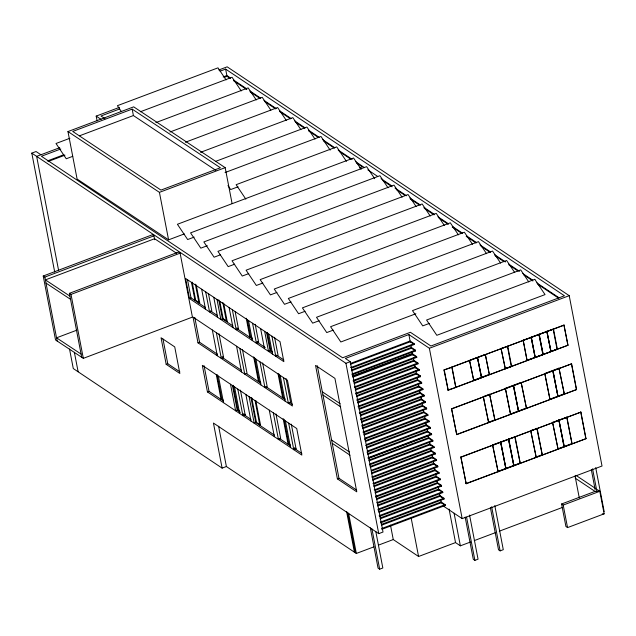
<?xml version="1.0" encoding="UTF-8"?>
<svg xmlns="http://www.w3.org/2000/svg" width="636" height="636" viewBox="0 0 636 636"><rect width="100%" height="100%" fill="white"/><g stroke="black" fill="none" stroke-linecap="round" stroke-linejoin="round"><path stroke-width="0.95" d="M81.702 357.273L69.388 293.331L178.478 252.087L180.107 253.16L192.422 317.11L83.324 358.354L55.539 339.966L43.224 276.016L152.314 234.771L153.944 235.853L154.691 239.724M43.224 276.016L44.846 277.089L153.944 235.853M69.388 293.331L71.009 294.404L180.107 253.16M97.125 120.975L96.187 116.102L119.409 107.365M218.8 69.976L227.163 66.828L569.212 295.668L602.022 466.021L462.173 518.626L443.308 506.002M119.425 109.05L100.957 115.998L105.027 118.717M220.08 71.184L225.621 69.101L564.442 295.772L430.914 346.008L410.395 332.286L342.629 357.782L41.412 156.265L60.802 148.975M184.313 233.921L168.58 239.844L77.099 179.042L67.957 131.565L133.695 106.848L225.168 167.65L232.076 203.504M132.161 109.114L72.735 131.453L160.964 190.092L220.39 167.753L132.161 109.114L133.401 115.553L215.858 170.361M223.172 76.924L226.861 75.533L230.16 77.743M224.246 77.385L227.02 76.344L230.319 78.546M69.904 138.266L56.008 143.498L66.255 158.769L72.743 156.329M140.325 111.777L232.06 77.266L241.235 90.932M54.704 272.049L31.8 153.133L36.069 151.527L40.919 154.763M79.54 135.794L133.401 115.553M59.728 147.687L36.65 156.369L58.607 270.419M47.271 160.972L63.894 154.715M48.352 161.425L64.967 155.176M155.884 122.597L248.143 87.895L256.236 99.947M169.963 132.018L262.223 97.308L270.856 110.171M185.378 142.241L277.63 107.532L286.272 120.395M200.563 152.33L292.822 117.62L300.915 129.68M215.564 161.401L306.902 127.041L314.995 139.093M67.957 131.565L159.429 192.358L225.168 167.65M225.033 172.555L320.981 136.462L330.156 150.128M238.055 186.785L230.677 189.568L227.974 185.545M359.523 167.896L362.305 166.847L356.526 162.983M194.155 237.109L187.668 239.549L177.412 224.27L353.56 158.006L361.113 169.263M207.304 245.719L200.817 248.159L190.561 232.879L366.622 166.648L374.715 178.708M220.589 254.766L214.101 257.206L203.846 241.934L379.907 175.703L388 187.763M234.668 264.186L228.181 266.627L217.933 251.355L393.986 185.124L402.079 197.184M76.908 330.148L56.54 337.819L81.082 354.061M248.748 273.607L242.26 276.048L232.013 260.776L408.066 194.544L416.159 206.605M189.449 298.491L283.863 361.653L280.007 341.619L185.593 278.449L189.449 298.491L191.023 297.894L205.484 307.57M195.347 284.165L199.02 303.245L199.72 302.982L195.681 300.279L194.982 300.542L191.492 282.416M262.835 283.028L256.348 285.469L246.092 270.197L422.145 203.965L430.238 216.017M276.914 292.449L270.427 294.889L260.172 279.617L436.224 213.386L444.318 225.438M222.807 302.537L226.48 321.617L227.179 321.355L223.141 318.652L220.867 319.51L217.003 299.469M290.994 301.869L284.507 304.31L274.251 289.038L450.304 222.807L458.397 234.859M197.987 342.836L292.401 405.999L287.448 380.249L193.026 317.086L197.987 342.836L199.569 342.248L217.552 354.276M235.177 311.743L238.484 328.915L236.21 329.774L232.355 309.74M305.073 311.29L298.586 313.731L288.331 298.459L464.383 232.22L472.484 244.28M166.171 364.317L179.845 373.467L174.733 346.906L161.051 337.756L166.171 364.317L167.745 363.72L179.813 371.798M252.214 338.106L250.6 337.024L249.9 337.287L246.227 318.207M255.187 324.296L258.677 342.43L256.403 343.281L252.548 323.247M319.153 320.711L312.666 323.152L302.41 307.872L478.471 241.64L486.564 253.7M219.015 333.749L223.602 357.599L221.328 358.45L216.367 332.7M272.407 351.613L270.793 350.531L268.519 351.39L264.663 331.348M333.232 330.132L326.745 332.572L316.497 317.292L492.55 251.061L500.643 263.121M207.439 391.927L301.861 455.098L296.742 428.537L202.328 365.374L207.439 391.927L209.021 391.339L223.482 401.014M415.88 313.755L340.824 341.985L330.577 326.713L506.63 260.482L514.723 272.542M260.752 382.451L259.138 381.369L258.447 381.632L253.669 356.836M223.371 400.211L221.757 399.13L221.058 399.392L216.312 374.731M429.221 323.454L422.741 325.886L412.494 310.614L520.709 269.903L528.802 281.963M462.173 518.626L429.372 348.274L408.861 334.552L345.364 358.442L350.205 361.685L383.015 532.038L378.738 533.644L213.434 423.051L222.115 468.12L226.384 466.514L356.335 553.455L373.881 546.857M31.8 153.133L345.936 363.291L350.205 361.685M350.285 363.498L410.101 340.991L414.139 343.694L414.29 344.497L351.716 368.037M350.436 364.301L410.252 341.794L414.29 344.497M239.518 411.015L237.904 409.934L235.63 410.784L230.51 384.231M350.643 367.584L414.139 343.694M351.525 369.937L411.341 347.431L415.38 350.134L415.531 350.937L352.034 374.827M351.676 370.74L411.492 348.234L415.531 350.937M284.984 398.661L283.37 397.58L282.67 397.842L278.083 374M351.883 374.024L415.38 350.134M240.424 390.13L245.17 414.791L242.896 415.65L237.785 389.089M352.694 376.019L412.51 353.513M352.765 376.369L412.581 353.87L416.62 356.573L416.771 357.376L353.274 381.266M429.372 348.274L569.212 295.668M352.916 377.18L412.732 354.673L416.771 357.376M353.123 380.455L416.62 356.573M354.006 382.808L413.821 360.31L417.86 363.005L418.011 363.816L354.514 387.706M354.157 383.619L413.972 361.113L418.011 363.816M255.068 400.664L259.822 425.325L260.522 425.063L256.483 422.36L254.201 423.218L249.089 396.657M354.355 386.895L417.86 363.005M355.238 389.248L415.062 366.749L419.1 369.444L419.251 370.255L355.755 394.137M355.397 390.051L415.213 367.552L419.251 370.255M355.596 393.334L419.1 369.444M356.478 395.687L416.302 373.181L420.34 375.884L420.491 376.687L356.995 400.577M356.637 396.49L416.453 373.992L420.491 376.687M356.836 399.774L420.34 375.884M357.718 402.127L417.542 379.62L421.581 382.323L421.732 383.126L358.235 407.016M470.386 360.008L476.523 357.702M501.057 348.48L507.774 346.382L511.63 366.416L505.326 368.785L501.057 348.48L505.326 368.785M531.028 337.215L547.016 331.428L550.871 351.462L546.809 331.292L553.519 329.194L557.382 349.228L527.021 360.23L523.158 340.188L531.243 337.358L535.107 357.4L531.028 337.215L531.434 337.485L535.297 357.527L543.184 354.562L539.328 334.528L538.923 334.258L543.184 354.562M568.028 345.221L455.877 387.205L452.013 367.163L563.965 325.052L568.028 345.221L448.189 390.305L443.928 369.993L452.22 367.298M485.316 354.427L489.378 374.596L485.316 354.427L477.429 357.392L481.659 377.681L473.772 380.646L469.511 360.334L473.772 380.646M443.928 369.993L564.172 325.187M357.877 402.93L417.693 380.423L421.732 383.126M358.076 406.213L421.581 382.323M358.958 408.566L418.782 386.06L422.821 388.763L422.972 389.566L359.475 413.456M359.117 409.369L418.933 386.863L422.972 389.566M359.316 412.653L422.821 388.763M360.199 415.006L420.022 392.499L424.053 395.202L424.212 396.005L360.715 419.895M360.358 415.809L420.173 393.302L424.212 396.005M290.406 445.057L288.784 443.976L288.092 444.238L283.155 418.623M360.556 419.092L424.053 395.202M361.439 421.437L421.255 398.939L425.293 401.642L425.452 402.445L361.956 426.335M361.598 422.248L421.414 399.742L425.452 402.445M473.367 380.376L489.171 374.461M504.92 368.522L511.63 366.416M550.665 351.326L557.382 349.228M447.792 390.035L456.076 387.34M291.304 424.172L296.058 448.833L293.784 449.692L288.665 423.131M361.797 425.532L425.293 401.642M362.679 427.877L422.495 405.378L426.533 408.081L426.692 408.884L363.196 432.774M362.838 428.688L422.654 406.181L426.692 408.884M363.037 431.963L426.533 408.081M363.919 434.316L423.735 411.818L427.774 414.513L427.933 415.324L364.436 439.206M364.078 435.119L423.894 412.621L427.933 415.324M365.199 438.061L427.774 414.513M365.159 440.756L424.975 418.25L429.014 420.953L429.173 421.763L365.676 445.645M483.296 396.618L488.655 422.638L483.296 396.618L489.601 394.24L494.967 420.269L489.601 394.24M505.374 388.31L510.533 414.203L505.374 388.31L521.138 382.379L526.505 408.407L521.138 382.379M544.79 373.483L549.949 399.368L544.79 373.483L558.98 368.141L564.347 394.169L558.98 368.141M451.568 408.765L571.613 363.816L576.566 389.566L456.735 434.65L451.568 408.765L456.735 434.65M451.775 408.9L571.613 363.816M365.318 441.559L425.134 419.06L429.173 421.763M366.439 444.5L429.014 420.953M366.4 447.195L426.215 424.689L430.254 427.392L430.413 428.195L366.916 452.085M366.559 447.998L426.374 425.5L430.413 428.195M367.68 450.932L430.254 427.392M367.64 453.635L427.456 431.128L431.494 433.832L431.653 434.634L368.149 458.524M367.799 454.438L427.615 431.931L431.653 434.634M367.998 457.721L431.494 433.832M368.498 458.095L428.314 435.588L428.918 438.713M368.88 460.074L428.696 437.568L432.734 440.271L432.893 441.074L369.389 464.964M369.031 460.877L428.855 438.371L432.893 441.074M370.16 463.811L432.734 440.271M337.398 478.868L356.78 491.843L334.926 378.364L315.543 365.39L337.398 478.868L338.972 478.28L356.74 490.165M370.12 466.514L429.936 444.008L433.975 446.711L434.134 447.513L371.551 471.053M488.257 422.368L494.562 419.998M510.326 414.068L526.099 408.137M549.75 399.233L563.941 393.899M456.529 434.515L576.566 389.566M370.271 467.317L430.095 444.81L434.134 447.513M371.4 470.25L433.975 446.711M371.36 472.945L431.176 450.447L435.215 453.15L435.374 453.953L372.791 477.493M371.511 473.756L431.335 451.25L435.374 453.953M371.718 477.032L435.215 453.15M372.601 479.385L432.416 456.887L436.455 459.582L436.614 460.392L374.032 483.932M372.752 480.196L432.575 457.689L436.614 460.392M372.958 483.471L436.455 459.582M373.841 485.825L433.657 463.318L437.695 466.021L437.846 466.832L375.272 490.372M373.992 486.627L433.816 464.129L437.846 466.832M492.59 444.906L498.115 471.737L492.59 444.906L515.128 436.853L520.24 463.406L514.723 436.582M530.702 430.572L536.22 457.395L530.702 430.572L537.205 428.545L542.317 455.106L536.8 428.274M552.565 422.344L558.082 449.175L552.565 422.344L566.907 417.16L572.018 443.721L566.7 417.025M460.869 457.053L580.907 412.104L586.026 438.665L466.188 483.742L460.869 457.053L466.188 483.742M374.199 489.911L437.695 466.021M461.068 457.189L580.907 412.104M375.081 492.264L434.897 469.758L438.935 472.461L439.086 473.263L375.59 497.153M375.232 493.067L435.048 470.568L439.086 473.263M375.439 496.35L438.935 472.461M376.321 498.703L436.137 476.197L440.176 478.9L440.327 479.703L377.752 503.251M376.472 499.506L436.288 477L440.327 479.703M376.679 502.79L440.176 478.9M377.561 505.143L437.377 482.637L441.416 485.34L441.567 486.143L378.07 510.032M377.712 505.946L437.528 483.44L441.567 486.143M377.919 509.229L441.416 485.34M378.802 511.583L438.617 489.076L442.656 491.779L442.807 492.582L379.31 516.472M378.953 512.385L438.768 489.879L442.807 492.582M379.159 515.669L442.656 491.779M497.71 471.467L519.835 463.135M535.814 457.125L541.912 454.835M557.677 448.905L571.82 443.586M465.981 483.606L586.026 438.665M380.042 518.014L439.858 495.516L443.896 498.219L444.047 499.022L380.551 522.911M380.193 518.825L440.009 496.318L444.047 499.022M380.4 522.1L443.896 498.219M381.282 524.454L441.098 501.955L445.136 504.658L445.287 505.461L381.791 529.351M381.433 525.264L441.249 502.758L445.287 505.461M381.632 528.54L445.136 504.658M378.492 545.116L393.263 539.559L418.567 556.492L455.527 542.587L460.369 545.831L470.56 541.999M370.311 527.816L378.062 568.091L379.676 569.172L382.832 567.98L375.812 531.545M561.58 503.99L595.026 491.405L599.796 491.302L604.136 513.84L567.543 527.602L565.921 526.521L561.58 503.99L563.202 505.071L567.543 527.602M563.202 505.071L599.796 491.302L597.323 489.648M474.265 540.608L495.563 532.594M499.268 531.195L562.248 507.504M465.162 517.084L473.287 559.283L474.901 560.356L478.057 559.171L469.559 515.065M490.388 507.592L498.513 549.79L500.135 550.871L503.283 549.679L494.792 505.572M602.228 513.88L604.136 513.84M176.689 253.335L154.612 238.723L45.387 279.88L69.92 296.114M46.007 283.092L70.54 299.333M546.809 331.292L551.07 351.597M534.892 357.257L535.297 357.527M233.46 79.945L246.649 88.77M249.948 90.98L260.665 98.151M263.956 100.353L276.326 108.629M279.625 110.831L291.161 118.558M294.46 120.761L305.177 127.931M308.476 130.134L319.192 137.304M322.492 139.515L334.854 147.783M338.153 149.993L352.169 159.366M355.468 161.576L364.531 167.642M367.831 169.844L377.728 176.466M381.02 178.668L391.736 185.839M395.036 188.049L406.579 195.769M409.878 197.971L420.595 205.142M423.894 207.352L434.611 214.523M437.902 216.725L448.618 223.896M452.745 226.655L462.634 233.269M466.76 236.028L476.65 242.65M479.949 244.852L490.666 252.023M494.784 254.782L505.501 261.952M508.8 264.155L519.517 271.326M522.816 273.536L532.706 280.15M536.832 282.909L559.092 297.799M233.619 80.756L246.816 89.589M250.115 91.791L260.013 98.413M264.966 101.728L275.69 108.899M279.816 111.658L290.533 118.837M295.486 122.144L304.557 128.218M308.683 130.976L318.58 137.599M323.533 140.914L334.258 148.085M339.203 151.4L350.754 159.119M383.031 180.719L392.094 186.777M396.212 189.536L405.267 195.594M410.212 198.901L419.267 204.959M424.204 208.266L434.086 214.873M439.031 218.18L448.086 224.238M452.204 226.996L462.086 233.603M466.204 236.361L476.086 242.968M481.023 246.275L490.086 252.333M495.023 255.64L504.078 261.698M509.023 265.005L518.078 271.063M523.841 274.919L532.904 280.977M537.841 284.284L558.432 298.061M538.931 334.258L542.786 354.292M523.158 340.188L527.021 360.23M558.821 419.991L564.394 446.798L563.933 446.552L558.869 419.967M96.187 116.102L101.076 119.369M481.293 377.434L477.429 357.392L481.659 377.681M575.89 475.307L595.67 488.543M575.238 478.169L595.026 491.405M236.87 327.842L238.484 328.915M257.063 341.349L258.677 342.43M210.325 310.813L217.599 315.671M232.943 325.942L222.441 318.914L218.768 299.834M236.982 328.645L252.325 338.909M257.175 342.152L265.252 347.55M272.518 352.416L270.093 350.794L266.603 332.668M276.557 355.119L283.823 359.984M322.317 391.792L340.085 403.685M322.937 395.012L340.705 406.905M221.988 356.518L223.602 357.599M222.465 357.559L241.267 370.144M246.18 373.427L260.863 383.254M265.713 386.497L285.095 399.464M289.134 402.167L292.369 404.329M331.618 440.08L349.387 451.973M332.238 443.3L350.007 455.193M243.556 413.71L245.17 414.791M294.444 447.752L296.058 448.833M240.44 412.359L237.204 410.196L232.458 385.535M243.668 414.513L250.934 419.378M274.355 435.048L255.783 422.622L251.029 397.961M279.204 438.291L290.509 445.86M294.548 448.555L301.822 453.42M222.115 468.12L73.283 368.546L69.531 349.053M346.413 161.329L336.698 146.86L236.139 184.694L245.854 199.163M226.074 79.905L217.981 67.845L117.414 105.679L121.19 111.3M595.709 467.611L604.2 511.718M592.553 468.796L596.799 490.849M563.965 325.052L567.829 345.086M571.406 363.681L576.367 389.431M580.708 411.969L585.82 438.53M591.305 469.63L595.185 489.768M553.113 328.923L556.977 348.957M575.047 475.951L579.293 498.004M552.875 370.653L557.836 396.403M559.02 420.126L564.132 446.687M507.369 346.111L511.225 366.145M513.459 385.48L518.412 411.238M508.562 439.11L513.681 465.663M500.683 442.076L505.795 468.629M491.636 506.757L500.135 550.871M451.814 367.028L455.67 387.07M444.333 370.263L448.189 390.305M466.593 517.211L474.901 560.356M454.096 513.228L460.369 545.831M449.064 509.031L455.527 542.587M408.861 334.552L410.323 342.136M410.92 345.261L411.492 348.234M412.144 351.621L412.796 354.991M413.36 357.917L413.996 361.24M414.672 364.73L415.3 367.998M415.857 370.891L416.548 374.461M417.105 377.387L417.717 380.543M418.273 383.436L419.021 387.3M419.545 390.035L420.173 393.302M420.857 396.856L421.422 399.774M421.978 402.691L422.741 406.65M423.298 409.505L423.894 412.621M424.602 416.302L425.166 419.243M425.73 422.161L426.462 425.945M427.018 428.839L427.615 431.931M429.435 441.408L430.182 445.287M430.795 448.444L431.351 451.361M432.027 454.867L432.663 458.182M433.227 461.1L433.871 464.423M434.539 467.913L435.103 470.831M435.668 473.756L436.288 477M436.98 480.57L437.544 483.527M438.101 486.405L438.856 490.324M439.412 493.226L440.009 496.318M440.724 500.039L441.289 502.957M411.182 518.133L418.567 556.492M390.488 525.177L393.263 539.559M345.936 363.291L378.738 533.644M371.925 528.898L379.676 569.172M348.584 513.18L356.335 553.455M347.479 512.234L355.278 552.74M346.604 511.654L354.403 552.159M317.308 365.764L338.972 478.28M286.049 378.595L290.644 402.445L288.362 403.304L283.41 377.546M225.621 69.101L226.861 75.533M274.569 337.271L278.059 355.397L275.786 356.255L271.93 336.213M280.174 375.383L285.135 401.141M278.783 373.737L283.37 397.58M268.702 334.051L272.558 354.093M285.437 420.968L290.549 447.529M267.303 332.405L270.793 350.531M284.038 419.315L288.784 443.976M260.625 328.653L264.481 348.687M275.96 413.909L280.707 438.57L278.433 439.428L273.321 412.867M262.628 362.925L267.215 386.775L264.942 387.634L259.981 361.876M269.282 410.164L274.394 436.725M248.509 320.544L252.365 340.578M255.942 359.173L260.903 384.931M247.293 319.852L250.6 337.024M254.551 357.527L259.138 381.369M255.767 400.402L260.522 425.063M242.435 349.418L247.022 373.268L244.749 374.119L239.788 348.369M251.729 397.699L256.483 422.36M229.119 307.578L232.983 327.612M236.56 346.207L241.521 371.957M245.862 394.495L250.974 421.056M223.689 303.229L227.179 321.355M219.833 301.48L223.141 318.652M234.549 386.927L239.669 413.487M233.15 385.273L237.904 409.934M213.775 297.306L217.631 317.348M208.529 293.911L211.836 311.091L209.554 311.942L205.698 291.908M212.329 329.997L217.289 355.747M201.66 289.205L205.515 309.239M218.402 376.122L223.514 402.683M217.011 374.469L221.757 399.13M196.222 284.856L199.72 302.982M192.191 282.153L195.681 300.279M218.625 426.239L226.384 466.514M187.533 279.768L191.023 297.894M194.791 317.444L199.569 342.248M204.084 365.724L209.021 391.339M159.429 192.358L168.58 239.844M162.999 339.06L167.745 363.72M71.009 294.404L83.324 358.354M74.372 352.296L78.133 371.79M44.846 277.089L57.161 341.039M534.789 279.323L426.573 320.035L436.821 335.307L545.044 294.595L534.789 279.323M553.082 370.788L552.676 370.518L558.034 396.538L553.082 370.788M513.657 385.615L513.252 385.344L518.618 411.373L513.657 385.615M508.816 439.222L508.363 438.975L513.936 465.783L508.816 439.222M500.882 442.211L500.476 441.94L505.994 468.764L500.882 442.211"/></g></svg>
